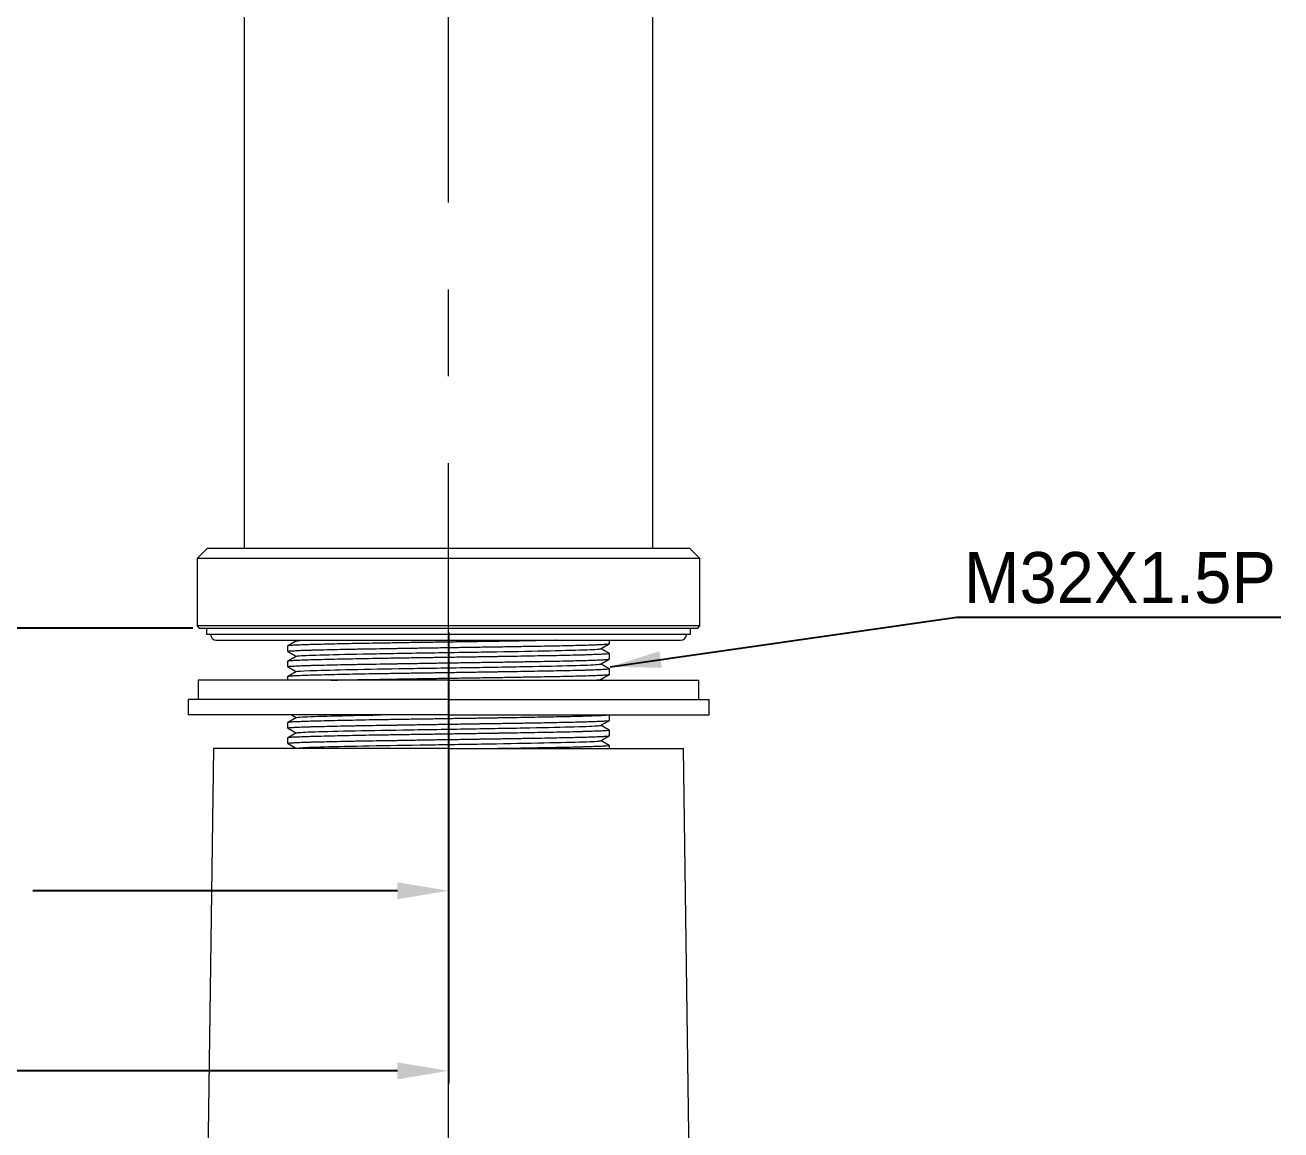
# Model space of a CAD drawing. Extents: x 14045 to 14886, y -16070 to -15475.
# Drawn here: x 14474.8 to 14597.7, y -15853.7 to -15745.6 of the extents above; entities that cross this region are included whole.
import ezdxf

# ---------------------------------------------------------------- set-up
doc = ezdxf.new("R2010")
doc.units = 0
doc.header["$MEASUREMENT"] = 0
doc.linetypes.add('CENTER', pattern=[47.5, 22, -8.5, 8.5, -8.5])
doc.linetypes.add('CENTER2', pattern=[28.575, 19.05, -3.175, 3.175, -3.175])
doc.layers.get('0').update_dxf_attribs({"color": 3, "linetype": 'CONTINUOUS'})
doc.layers.add('CENTER', color=1, linetype='CENTER2')
doc.layers.add('DIM_', color=6, linetype='CONTINUOUS', lineweight=9)
doc.styles.get("Standard").update_dxf_attribs({"font": ''})
doc.styles.get('Standard').set_extended_font_data('Gulim')
doc.dimstyles.new('사본 STANDARD', dxfattribs={"dimscale": 0, "dimtxt": 5, "dimasz": 5, "dimexe": 1.25, "dimexo": 0.625, "dimtad": 3, "dimtoh": 1, "dimdsep": 46, "dimtxsty": 'Standard', "dimcen": 2.5, "dimclrd": 3, "dimclre": 3, "dimclrt": 4, "dimadec": 0, "dimazin": 0, "dimtfac": 1, "dimtmove": 0, "dimatfit": 3, "dimfxl": 1, "dimtolj": 1, "dimtzin": 0, "dimarcsym": 0})
doc.dimstyles.new('사본(2) STANDARD', dxfattribs={"dimscale": 0, "dimtxt": 5, "dimasz": 5, "dimexe": 1.25, "dimexo": 0.625, "dimgap": 1.5, "dimtad": 3, "dimtih": 1, "dimtoh": 1, "dimdec": 1, "dimzin": 9, "dimdsep": 46, "dimtxsty": 'Standard', "dimcen": 2.5, "dimclrd": 3, "dimclre": 3, "dimclrt": 4, "dimadec": 0, "dimazin": 0, "dimtfac": 1, "dimtdec": 1, "dimtmove": 0, "dimatfit": 3, "dimfxl": 1.25, "dimtfill": 1, "dimtolj": 1, "dimtzin": 0, "dimarcsym": 0})

# ---------------------------------------------------------------- blocks, each defined once
blk = doc.blocks.new('*D17')
at = {"layer": 'DIM_', "color": 3, "lineweight": -2, "transparency": 16777216}
for p, q in [((14418.02, -15700.59), (14368.68, -15700.59)), ((14369.93, -15705.59), (14369.93, -15748.53)), ((14369.93, -15799.61), (14369.93, -15756.67)), ((14491.22, -15804.61), (14368.68, -15804.61))]:
    blk.add_line(p, q, dxfattribs=at)
at = {"layer": 'DIM_', "color": 3, "transparency": 16777216}
for points in [[(14369.1, -15705.59), (14370.77, -15705.59), (14369.93, -15700.59)], [(14369.1, -15799.61), (14370.77, -15799.61), (14369.93, -15804.61)]]:
    blk.add_solid(points, dxfattribs=at)
at = {"layer": 'DIM_', "color": 4, "transparency": 16777216, "insert": (14369.93, -15752.6), "char_height": 5, "attachment_point": 5, "bg_fill": 3, "box_fill_scale": 1.25, "bg_fill_color": 256, "bg_fill_true_color": 13158600, "bg_fill_transparency": 0}
blk.add_mtext('\\A1;104', dxfattribs=at)
blk = doc.blocks.new('*D18')
at = {"layer": 'DIM_', "color": 3, "lineweight": -2, "transparency": 16777216}
for p, q in [((14409.55, -15805.24), (14409.55, -15849.19)), ((14516.24, -15805.04), (14516.24, -15849.19)), ((14414.55, -15847.94), (14453.05, -15847.94)), ((14511.24, -15847.94), (14472.74, -15847.94))]:
    blk.add_line(p, q, dxfattribs=at)
at = {"layer": 'DIM_', "color": 3, "transparency": 16777216}
for points in [[(14414.55, -15847.11), (14414.55, -15848.77), (14409.55, -15847.94)], [(14511.24, -15847.11), (14511.24, -15848.77), (14516.24, -15847.94)]]:
    blk.add_solid(points, dxfattribs=at)
at = {"layer": 'DIM_', "color": 4, "transparency": 16777216, "insert": (14462.89, -15847.94), "char_height": 5, "attachment_point": 5, "bg_fill": 3, "box_fill_scale": 1.25, "bg_fill_color": 256, "bg_fill_true_color": 13158600, "bg_fill_transparency": 0}
blk.add_mtext('\\A1;106.7', dxfattribs=at)
blk = doc.blocks.new('*D19')
at = {"layer": 'DIM_', "color": 3, "lineweight": -2, "transparency": 16777216}
for p, q in [((14418.67, -15700.96), (14418.67, -15831.57)), ((14516.24, -15805.04), (14516.24, -15831.57)), ((14423.67, -15830.32), (14459.35, -15830.32)), ((14511.24, -15830.32), (14475.56, -15830.32))]:
    blk.add_line(p, q, dxfattribs=at)
at = {"layer": 'DIM_', "color": 3, "transparency": 16777216}
for points in [[(14423.67, -15829.49), (14423.67, -15831.15), (14418.67, -15830.32)], [(14511.24, -15829.49), (14511.24, -15831.15), (14516.24, -15830.32)]]:
    blk.add_solid(points, dxfattribs=at)
at = {"layer": 'DIM_', "color": 4, "transparency": 16777216, "insert": (14467.45, -15830.32), "char_height": 5, "attachment_point": 5, "bg_fill": 3, "box_fill_scale": 1.25, "bg_fill_color": 256, "bg_fill_true_color": 13158600, "bg_fill_transparency": 0}
blk.add_mtext('\\A1;97.6', dxfattribs=at)

msp = doc.modelspace()

# ---------------------------------------------------------------- linework, layer by layer
at = {"linetype": 'Continuous', "lineweight": 18, "extrusion": (0, 1, 0)}
for p, q in [((14496.24, -15724.81), (14496.24, -15796.81)), ((14536.24, -15796.81), (14536.24, -15724.81)), ((14492.64, -15796.81), (14491.64, -15797.81)), ((14492.64, -15796.81), (14539.84, -15796.81)), ((14540.84, -15797.81), (14539.84, -15796.81)), ((14540.84, -15797.81), (14491.64, -15797.81)), ((14491.64, -15797.81), (14491.64, -15804.41)), ((14540.84, -15804.41), (14540.84, -15797.81)), ((14491.64, -15804.41), (14491.84, -15804.61)), ((14516.24, -15804.41), (14491.64, -15804.41)), ((14540.84, -15804.41), (14516.24, -15804.41)), ((14540.64, -15804.61), (14540.84, -15804.41)), ((14491.84, -15804.61), (14516.24, -15804.61)), ((14492.56, -15804.61), (14492.55, -15805.21)), ((14492.55, -15805.21), (14516.24, -15805.21)), ((14516.24, -15804.61), (14540.64, -15804.61)), ((14516.24, -15805.21), (14539.93, -15805.21)), ((14539.93, -15805.21), (14539.93, -15804.61)), ((14493.54, -15805.81), (14538.94, -15805.81)), ((14500.49, -15806.36), (14500.49, -15806.89)), ((14531.99, -15806.14), (14531.99, -15805.81)), ((14500.49, -15807.86), (14500.49, -15808.39)), ((14531.99, -15807.64), (14531.99, -15807.11)), ((14500.49, -15809.36), (14500.49, -15809.71)), ((14531.99, -15809.14), (14531.99, -15808.61)), ((14491.74, -15809.71), (14491.74, -15811.61)), ((14516.24, -15809.71), (14491.74, -15809.71)), ((14516.24, -15809.71), (14540.74, -15809.71)), ((14540.74, -15811.61), (14540.74, -15809.71)), ((14490.74, -15811.61), (14490.74, -15813.11)), ((14516.24, -15811.61), (14490.74, -15811.61)), ((14516.24, -15811.61), (14541.74, -15811.61)), ((14541.74, -15813.11), (14541.74, -15811.61)), ((14516.24, -15813.11), (14490.74, -15813.11)), ((14500.49, -15813.86), (14500.49, -15814.39)), ((14516.24, -15813.11), (14541.74, -15813.11)), ((14531.99, -15813.64), (14531.99, -15813.11)), ((14500.49, -15815.36), (14500.49, -15815.89)), ((14531.99, -15815.14), (14531.99, -15814.61)), ((14493.24, -15816.41), (14492.63, -15860.41)), ((14516.24, -15816.41), (14493.24, -15816.41)), ((14516.24, -15816.41), (14539.24, -15816.41)), ((14531.99, -15816.41), (14531.99, -15816.11)), ((14539.85, -15860.41), (14539.24, -15816.41))]:
    msp.add_line(p, q, dxfattribs=at)
at = {"linetype": 'Continuous', "lineweight": 13, "extrusion": (0, 1, 0)}
for p, q in [((14516.24, -15806.52), (14516.24, -15805.99)), ((14516.24, -15808.02), (14516.24, -15807.49)), ((14516.24, -15809.52), (14516.24, -15808.99)), ((14516.24, -15811.61), (14516.24, -15809.71)), ((14516.24, -15813.11), (14516.24, -15811.61)), ((14516.24, -15814.02), (14516.24, -15813.49)), ((14516.24, -15815.52), (14516.24, -15814.99))]:
    msp.add_line(p, q, dxfattribs=at)
at = {"linetype": 'Continuous', "lineweight": 18}
for centre, start, end in [((14493.54, -15805.21), 180, 270), ((14538.94, -15805.21), 270, 0)]:
    msp.add_arc(centre, 0.6, start, end, dxfattribs=at)
for points in [[(14501.33, -15805.87), (14500.91, -15806.12), (14500.49, -15806.36)], [(14500.49, -15806.9), (14500.91, -15807.14), (14501.32, -15807.38)], [(14501.21, -15805.81), (14501.27, -15805.85), (14501.32, -15805.88)], [(14531.15, -15806.63), (14531.57, -15806.39), (14531.99, -15806.15)], [(14531.99, -15807.11), (14531.57, -15806.87), (14531.16, -15806.63)], [(14501.34, -15807.37), (14500.91, -15807.62), (14500.49, -15807.86)], [(14531.14, -15808.14), (14531.57, -15807.89), (14531.99, -15807.65)], [(14531.99, -15808.61), (14531.57, -15808.37), (14531.16, -15808.13)], [(14500.49, -15808.4), (14500.91, -15808.64), (14501.32, -15808.88)], [(14501.33, -15808.87), (14500.91, -15809.12), (14500.49, -15809.36)], [(14531.15, -15809.63), (14531.57, -15809.39), (14531.99, -15809.15)], [(14531.3, -15809.71), (14531.23, -15809.67), (14531.16, -15809.63)], [(14501.34, -15813.37), (14500.91, -15813.62), (14500.49, -15813.86)], [(14500.87, -15813.11), (14501.09, -15813.25), (14501.32, -15813.38)], [(14531.14, -15814.14), (14531.57, -15813.89), (14531.99, -15813.65)], [(14531.99, -15814.61), (14531.57, -15814.37), (14531.16, -15814.13)], [(14500.49, -15814.4), (14500.91, -15814.64), (14501.32, -15814.88)], [(14501.33, -15814.87), (14500.91, -15815.12), (14500.49, -15815.36)], [(14531.15, -15815.63), (14531.57, -15815.39), (14531.99, -15815.15)], [(14500.49, -15815.9), (14500.91, -15816.14), (14501.32, -15816.38)], [(14501.34, -15816.37), (14501.3, -15816.39), (14501.26, -15816.41)], [(14531.99, -15816.11), (14531.57, -15815.87), (14531.16, -15815.63)]]:
    msp.add_open_spline(points, degree=2, dxfattribs=at)
for points, knots in [([(14516.24, -15805.99), (14515.72, -15806), (14515.2, -15806), (14514.43, -15806.02), (14514.17, -15806.02), (14513.78, -15806.03), (14513.66, -15806.03), (14513.4, -15806.03), (14513.27, -15806.03), (14512.64, -15806.04), (14512.14, -15806.05), (14511.16, -15806.07), (14510.67, -15806.07), (14509.96, -15806.09), (14509.72, -15806.09), (14509.37, -15806.1), (14509.25, -15806.1), (14509.02, -15806.1), (14508.91, -15806.1), (14508.34, -15806.11), (14507.9, -15806.12), (14507.04, -15806.14), (14506.63, -15806.14), (14505.84, -15806.16), (14505.46, -15806.17), (14505.04, -15806.18), (14505, -15806.18), (14504.91, -15806.18), (14504.77, -15806.18), (14504.47, -15806.19), (14504.21, -15806.2), (14503.73, -15806.21), (14503.42, -15806.22), (14502.85, -15806.23), (14502.59, -15806.24), (14502.28, -15806.25), (14502.22, -15806.25), (14502.11, -15806.25), (14502.05, -15806.26), (14501.88, -15806.26), (14501.78, -15806.27), (14501.48, -15806.28), (14501.31, -15806.29), (14501.02, -15806.3), (14500.89, -15806.31), (14500.74, -15806.32), (14500.7, -15806.32), (14500.64, -15806.33), (14500.61, -15806.33), (14500.59, -15806.34), (14500.58, -15806.34), (14500.57, -15806.34), (14500.51, -15806.35), (14500.49, -15806.36), (14500.49, -15806.36)], [0, 0, 0, 0, 0.062535, 0.062535, 0.093803, 0.093803, 0.109436, 0.109436, 0.12507, 0.12507, 0.187605, 0.187605, 0.25014, 0.25014, 0.281408, 0.281408, 0.297042, 0.297042, 0.312676, 0.312676, 0.375211, 0.375211, 0.437746, 0.437746, 0.500281, 0.500281, 0.508098, 0.508098, 0.515915, 0.531548, 0.562816, 0.562816, 0.625351, 0.625351, 0.687886, 0.687886, 0.70352, 0.70352, 0.719154, 0.719154, 0.750421, 0.750421, 0.812956, 0.812956, 0.875491, 0.875491, 0.906759, 0.906759, 0.922393, 0.93021, 0.93021, 0.938027, 0.938027, 1, 1, 1, 1]), ([(14500.49, -15806.89), (14500.49, -15806.89), (14500.49, -15806.89), (14500.49, -15806.89), (14500.52, -15806.88), (14500.62, -15806.86), (14500.69, -15806.85), (14500.82, -15806.85), (14500.85, -15806.84), (14500.9, -15806.84), (14500.93, -15806.84), (14501.03, -15806.83), (14501.1, -15806.83), (14501.32, -15806.82), (14501.67, -15806.8), (14502.11, -15806.78), (14502.47, -15806.77), (14502.6, -15806.77), (14502.8, -15806.76), (14502.87, -15806.76), (14502.97, -15806.76), (14503.01, -15806.76), (14503.08, -15806.76), (14503.4, -15806.75), (14503.74, -15806.74), (14504.4, -15806.72), (14504.74, -15806.71), (14505.47, -15806.7), (14505.85, -15806.69), (14506.35, -15806.68), (14506.45, -15806.68), (14506.66, -15806.67), (14506.96, -15806.67), (14507.28, -15806.66), (14507.92, -15806.65), (14508.36, -15806.64), (14509.27, -15806.63), (14509.73, -15806.62), (14510.45, -15806.61), (14510.69, -15806.6), (14510.99, -15806.6), (14511.05, -15806.6), (14511.18, -15806.6), (14511.24, -15806.6), (14511.42, -15806.59), (14511.55, -15806.59), (14512.17, -15806.58), (14512.67, -15806.57), (14513.67, -15806.56), (14514.18, -15806.55), (14515.2, -15806.53), (14515.72, -15806.53), (14516.24, -15806.52)], [0, 0, 0, 0, 0.000563, 0.000563, 0.063028, 0.063028, 0.125493, 0.125493, 0.141109, 0.141109, 0.156725, 0.156725, 0.187957, 0.187957, 0.250422, 0.312887, 0.312887, 0.344119, 0.344119, 0.359736, 0.359736, 0.367544, 0.367544, 0.375352, 0.437817, 0.437817, 0.500281, 0.500281, 0.562746, 0.562746, 0.578362, 0.578362, 0.593979, 0.625211, 0.625211, 0.687676, 0.687676, 0.750141, 0.750141, 0.781373, 0.781373, 0.789181, 0.789181, 0.796989, 0.796989, 0.812606, 0.812606, 0.87507, 0.87507, 0.937535, 0.937535, 1, 1, 1, 1]), ([(14501.33, -15805.87), (14501.34, -15805.87), (14501.42, -15805.85), (14501.64, -15805.83), (14501.88, -15805.81)], [0, 0, 0, 0, 0.285748, 1, 1, 1, 1]), ([(14501.34, -15807.37), (14501.37, -15807.35), (14501.82, -15807.3), (14504.2, -15807.22), (14508.95, -15807.12), (14514.9, -15807.02), (14521.07, -15806.93), (14526.45, -15806.83), (14530.15, -15806.73), (14531.09, -15806.67), (14531.15, -15806.63), (14531.15, -15806.63)], [0, 0, 0, 0, 0.075537, 0.207567, 0.339597, 0.471627, 0.603657, 0.735687, 0.867718, 0.999748, 1, 1, 1, 1]), ([(14526.78, -15805.81), (14526.76, -15805.81), (14526.75, -15805.81), (14526.38, -15805.82), (14526.01, -15805.83), (14525.25, -15805.84), (14524.85, -15805.85), (14524.04, -15805.86), (14523.62, -15805.87), (14523.13, -15805.88), (14523.08, -15805.88), (14522.97, -15805.88), (14522.91, -15805.88), (14522.75, -15805.89), (14522.42, -15805.89), (14522.09, -15805.9), (14521.42, -15805.91), (14520.51, -15805.92), (14519.58, -15805.94), (14518.88, -15805.95), (14518.64, -15805.95), (14518.28, -15805.96), (14518.17, -15805.96), (14517.93, -15805.96), (14517.81, -15805.96), (14517.2, -15805.97), (14516.72, -15805.98), (14516.24, -15805.99)], [0, 0, 0, 0, 0.004666, 0.004666, 0.129082, 0.129082, 0.253499, 0.253499, 0.377916, 0.377916, 0.393468, 0.393468, 0.40902, 0.40902, 0.440124, 0.502333, 0.502333, 0.62675, 0.751166, 0.751166, 0.813375, 0.813375, 0.844479, 0.844479, 0.875583, 0.875583, 1, 1, 1, 1]), ([(14516.24, -15806.52), (14516.76, -15806.51), (14517.28, -15806.5), (14518.05, -15806.49), (14518.31, -15806.49), (14518.7, -15806.48), (14518.82, -15806.48), (14519.08, -15806.48), (14519.21, -15806.47), (14519.84, -15806.46), (14520.34, -15806.46), (14521.32, -15806.44), (14521.81, -15806.43), (14522.52, -15806.42), (14522.76, -15806.42), (14523.11, -15806.41), (14523.23, -15806.41), (14523.46, -15806.4), (14523.57, -15806.4), (14524.14, -15806.39), (14524.58, -15806.39), (14525.44, -15806.37), (14525.85, -15806.36), (14526.64, -15806.35), (14527.02, -15806.34), (14527.44, -15806.33), (14527.48, -15806.33), (14527.57, -15806.33), (14527.71, -15806.32), (14528.01, -15806.32), (14528.27, -15806.31), (14528.76, -15806.3), (14529.06, -15806.29), (14529.63, -15806.28), (14529.89, -15806.27), (14530.2, -15806.26), (14530.26, -15806.26), (14530.37, -15806.25), (14530.43, -15806.25), (14530.6, -15806.25), (14530.7, -15806.24), (14531, -15806.23), (14531.17, -15806.22), (14531.46, -15806.21), (14531.59, -15806.2), (14531.74, -15806.19), (14531.78, -15806.18), (14531.84, -15806.18), (14531.87, -15806.17), (14531.89, -15806.17), (14531.9, -15806.17), (14531.91, -15806.17), (14531.97, -15806.16), (14531.99, -15806.15), (14531.99, -15806.14)], [0, 0, 0, 0, 0.062535, 0.062535, 0.093803, 0.093803, 0.109437, 0.109437, 0.12507, 0.12507, 0.187606, 0.187606, 0.250141, 0.250141, 0.281409, 0.281409, 0.297042, 0.297042, 0.312676, 0.312676, 0.375211, 0.375211, 0.437747, 0.437747, 0.500282, 0.500282, 0.508099, 0.508099, 0.515916, 0.531549, 0.562817, 0.562817, 0.625352, 0.625352, 0.687888, 0.687888, 0.703521, 0.703521, 0.719155, 0.719155, 0.750423, 0.750423, 0.812958, 0.812958, 0.875493, 0.875493, 0.906761, 0.906761, 0.922395, 0.930212, 0.930212, 0.938028, 0.938028, 1, 1, 1, 1]), ([(14516.24, -15807.49), (14515.72, -15807.5), (14515.2, -15807.5), (14514.43, -15807.52), (14514.17, -15807.52), (14513.78, -15807.53), (14513.66, -15807.53), (14513.4, -15807.53), (14513.27, -15807.53), (14512.64, -15807.54), (14511.64, -15807.56), (14510.67, -15807.57), (14509.96, -15807.59), (14509.72, -15807.59), (14509.37, -15807.6), (14509.25, -15807.6), (14509.02, -15807.6), (14508.91, -15807.6), (14508.34, -15807.61), (14507.9, -15807.62), (14507.04, -15807.64), (14506.63, -15807.65), (14505.84, -15807.66), (14505.46, -15807.67), (14505.04, -15807.68), (14505, -15807.68), (14504.91, -15807.68), (14504.77, -15807.68), (14504.47, -15807.69), (14504.21, -15807.7), (14503.73, -15807.71), (14503.42, -15807.72), (14502.85, -15807.73), (14502.59, -15807.74), (14502.28, -15807.75), (14502.22, -15807.75), (14502.11, -15807.75), (14502.05, -15807.76), (14501.88, -15807.76), (14501.78, -15807.77), (14501.48, -15807.78), (14501.31, -15807.79), (14501.02, -15807.8), (14500.89, -15807.81), (14500.74, -15807.82), (14500.7, -15807.82), (14500.64, -15807.83), (14500.61, -15807.83), (14500.59, -15807.84), (14500.58, -15807.84), (14500.57, -15807.84), (14500.51, -15807.85), (14500.49, -15807.86), (14500.49, -15807.86)], [0, 0, 0, 0, 0.062535, 0.062535, 0.093803, 0.093803, 0.109437, 0.109437, 0.12507, 0.12507, 0.187606, 0.250141, 0.250141, 0.281409, 0.281409, 0.297042, 0.297042, 0.312676, 0.312676, 0.375211, 0.375211, 0.437747, 0.437747, 0.500282, 0.500282, 0.508099, 0.508099, 0.515916, 0.531549, 0.562817, 0.562817, 0.625352, 0.625352, 0.687888, 0.687888, 0.703521, 0.703521, 0.719155, 0.719155, 0.750423, 0.750423, 0.812958, 0.812958, 0.875493, 0.875493, 0.906761, 0.906761, 0.922395, 0.930212, 0.930212, 0.938028, 0.938028, 1, 1, 1, 1]), ([(14500.49, -15808.39), (14500.49, -15808.39), (14500.49, -15808.39), (14500.49, -15808.39), (14500.52, -15808.38), (14500.62, -15808.36), (14500.69, -15808.35), (14500.82, -15808.34), (14500.85, -15808.34), (14500.9, -15808.34), (14500.93, -15808.34), (14501.03, -15808.33), (14501.1, -15808.33), (14501.32, -15808.32), (14501.5, -15808.31), (14501.89, -15808.29), (14502.11, -15808.28), (14502.47, -15808.27), (14502.6, -15808.27), (14502.8, -15808.26), (14502.87, -15808.26), (14502.97, -15808.26), (14503.01, -15808.26), (14503.08, -15808.25), (14503.4, -15808.25), (14503.74, -15808.24), (14504.4, -15808.22), (14504.74, -15808.21), (14505.47, -15808.2), (14505.85, -15808.19), (14506.35, -15808.18), (14506.45, -15808.18), (14506.66, -15808.18), (14506.96, -15808.17), (14507.28, -15808.16), (14507.92, -15808.15), (14508.8, -15808.14), (14509.73, -15808.12), (14510.45, -15808.11), (14510.69, -15808.11), (14510.99, -15808.1), (14511.05, -15808.1), (14511.18, -15808.1), (14511.24, -15808.1), (14511.42, -15808.09), (14511.55, -15808.09), (14512.17, -15808.08), (14512.67, -15808.07), (14513.67, -15808.06), (14514.18, -15808.05), (14515.2, -15808.03), (14515.72, -15808.03), (14516.24, -15808.02)], [0, 0, 0, 0, 0.000562, 0.000562, 0.063027, 0.063027, 0.125492, 0.125492, 0.141108, 0.141108, 0.156725, 0.156725, 0.187957, 0.187957, 0.250422, 0.250422, 0.312887, 0.312887, 0.344119, 0.344119, 0.359735, 0.359735, 0.367543, 0.367543, 0.375352, 0.437816, 0.437816, 0.500281, 0.500281, 0.562746, 0.562746, 0.578362, 0.578362, 0.593979, 0.625211, 0.625211, 0.687676, 0.750141, 0.750141, 0.781373, 0.781373, 0.789181, 0.789181, 0.796989, 0.796989, 0.812605, 0.812605, 0.87507, 0.87507, 0.937535, 0.937535, 1, 1, 1, 1]), ([(14501.33, -15808.87), (14501.39, -15808.84), (14502.3, -15808.78), (14505.91, -15808.68), (14511.25, -15808.58), (14517.41, -15808.49), (14523.38, -15808.39), (14528.18, -15808.29), (14530.63, -15808.21), (14531.11, -15808.15), (14531.15, -15808.13)], [0, 0, 0, 0, 0.128617, 0.260664, 0.392711, 0.524758, 0.656805, 0.788851, 0.920898, 1, 1, 1, 1]), ([(14531.99, -15807.11), (14531.99, -15807.11), (14531.99, -15807.11), (14531.99, -15807.12), (14531.96, -15807.13), (14531.86, -15807.14), (14531.79, -15807.15), (14531.66, -15807.16), (14531.63, -15807.16), (14531.58, -15807.17), (14531.55, -15807.17), (14531.45, -15807.18), (14531.38, -15807.18), (14531.16, -15807.19), (14530.98, -15807.2), (14530.59, -15807.21), (14530.37, -15807.22), (14530.01, -15807.23), (14529.88, -15807.24), (14529.68, -15807.24), (14529.61, -15807.25), (14529.51, -15807.25), (14529.47, -15807.25), (14529.4, -15807.25), (14529.08, -15807.26), (14528.74, -15807.27), (14528.08, -15807.29), (14527.74, -15807.29), (14527.01, -15807.31), (14526.63, -15807.32), (14526.13, -15807.33), (14526.03, -15807.33), (14525.83, -15807.33), (14525.52, -15807.34), (14525.2, -15807.34), (14524.56, -15807.36), (14523.68, -15807.37), (14522.75, -15807.39), (14522.03, -15807.4), (14521.79, -15807.4), (14521.49, -15807.41), (14521.43, -15807.41), (14521.3, -15807.41), (14521.24, -15807.41), (14521.06, -15807.41), (14520.93, -15807.42), (14520.31, -15807.43), (14519.81, -15807.43), (14518.81, -15807.45), (14518.3, -15807.46), (14517.28, -15807.47), (14516.76, -15807.48), (14516.24, -15807.49)], [0, 0, 0, 0, 0.000593, 0.000593, 0.063056, 0.063056, 0.125519, 0.125519, 0.141135, 0.141135, 0.15675, 0.15675, 0.187982, 0.187982, 0.250445, 0.250445, 0.312908, 0.312908, 0.344139, 0.344139, 0.359755, 0.359755, 0.367563, 0.367563, 0.375371, 0.437834, 0.437834, 0.500297, 0.500297, 0.562759, 0.562759, 0.578375, 0.578375, 0.593991, 0.625222, 0.625222, 0.687685, 0.750148, 0.750148, 0.78138, 0.78138, 0.789188, 0.789188, 0.796995, 0.796995, 0.812611, 0.812611, 0.875074, 0.875074, 0.937537, 0.937537, 1, 1, 1, 1]), ([(14516.24, -15808.02), (14516.76, -15808.01), (14517.28, -15808), (14518.05, -15807.99), (14518.31, -15807.99), (14518.7, -15807.98), (14518.82, -15807.98), (14519.08, -15807.98), (14519.21, -15807.97), (14519.84, -15807.96), (14520.84, -15807.95), (14521.81, -15807.93), (14522.52, -15807.92), (14522.76, -15807.92), (14523.11, -15807.91), (14523.23, -15807.91), (14523.46, -15807.91), (14523.57, -15807.9), (14524.14, -15807.89), (14524.58, -15807.89), (14525.44, -15807.87), (14525.85, -15807.86), (14526.64, -15807.85), (14527.02, -15807.84), (14527.44, -15807.83), (14527.48, -15807.83), (14527.57, -15807.83), (14527.71, -15807.82), (14528.01, -15807.82), (14528.27, -15807.81), (14528.76, -15807.8), (14529.06, -15807.79), (14529.63, -15807.78), (14529.89, -15807.77), (14530.2, -15807.76), (14530.26, -15807.76), (14530.37, -15807.75), (14530.43, -15807.75), (14530.6, -15807.74), (14530.7, -15807.74), (14531, -15807.73), (14531.17, -15807.72), (14531.46, -15807.71), (14531.59, -15807.7), (14531.74, -15807.69), (14531.78, -15807.68), (14531.84, -15807.68), (14531.87, -15807.67), (14531.89, -15807.67), (14531.9, -15807.67), (14531.91, -15807.67), (14531.97, -15807.66), (14531.99, -15807.65), (14531.99, -15807.64)], [0, 0, 0, 0, 0.062535, 0.062535, 0.093803, 0.093803, 0.109437, 0.109437, 0.12507, 0.12507, 0.187605, 0.250141, 0.250141, 0.281408, 0.281408, 0.297042, 0.297042, 0.312676, 0.312676, 0.375211, 0.375211, 0.437746, 0.437746, 0.500281, 0.500281, 0.508098, 0.508098, 0.515915, 0.531549, 0.562816, 0.562816, 0.625352, 0.625352, 0.687887, 0.687887, 0.703521, 0.703521, 0.719154, 0.719154, 0.750422, 0.750422, 0.812957, 0.812957, 0.875492, 0.875492, 0.90676, 0.90676, 0.922394, 0.930211, 0.930211, 0.938027, 0.938027, 1, 1, 1, 1]), ([(14516.24, -15808.99), (14515.72, -15809), (14515.2, -15809), (14514.43, -15809.02), (14514.17, -15809.02), (14513.78, -15809.03), (14513.66, -15809.03), (14513.4, -15809.03), (14513.27, -15809.03), (14512.64, -15809.04), (14512.14, -15809.05), (14511.16, -15809.07), (14510.67, -15809.07), (14509.96, -15809.09), (14509.72, -15809.09), (14509.37, -15809.1), (14509.25, -15809.1), (14509.02, -15809.1), (14508.91, -15809.1), (14508.34, -15809.11), (14507.9, -15809.12), (14507.04, -15809.14), (14506.63, -15809.14), (14505.84, -15809.16), (14505.46, -15809.17), (14505.04, -15809.18), (14505, -15809.18), (14504.91, -15809.18), (14504.77, -15809.18), (14504.47, -15809.19), (14504.21, -15809.2), (14503.73, -15809.21), (14503.42, -15809.22), (14502.85, -15809.23), (14502.59, -15809.24), (14502.28, -15809.25), (14502.22, -15809.25), (14502.11, -15809.25), (14502.05, -15809.26), (14501.88, -15809.26), (14501.78, -15809.27), (14501.48, -15809.28), (14501.31, -15809.29), (14501.02, -15809.3), (14500.89, -15809.31), (14500.74, -15809.32), (14500.7, -15809.32), (14500.64, -15809.33), (14500.61, -15809.33), (14500.59, -15809.34), (14500.58, -15809.34), (14500.57, -15809.34), (14500.51, -15809.35), (14500.49, -15809.36), (14500.49, -15809.36)], [0, 0, 0, 0, 0.062535, 0.062535, 0.093803, 0.093803, 0.109437, 0.109437, 0.12507, 0.12507, 0.187606, 0.187606, 0.250141, 0.250141, 0.281408, 0.281408, 0.297042, 0.297042, 0.312676, 0.312676, 0.375211, 0.375211, 0.437746, 0.437746, 0.500281, 0.500281, 0.508098, 0.508098, 0.515915, 0.531549, 0.562817, 0.562817, 0.625352, 0.625352, 0.687887, 0.687887, 0.703521, 0.703521, 0.719155, 0.719155, 0.750422, 0.750422, 0.812957, 0.812957, 0.875493, 0.875493, 0.90676, 0.90676, 0.922394, 0.930211, 0.930211, 0.938028, 0.938028, 1, 1, 1, 1]), ([(14531.99, -15808.61), (14531.99, -15808.61), (14531.99, -15808.61), (14531.99, -15808.62), (14531.96, -15808.63), (14531.86, -15808.64), (14531.79, -15808.65), (14531.66, -15808.66), (14531.63, -15808.66), (14531.58, -15808.67), (14531.55, -15808.67), (14531.45, -15808.68), (14531.38, -15808.68), (14531.16, -15808.69), (14530.81, -15808.71), (14530.37, -15808.72), (14530.01, -15808.73), (14529.88, -15808.74), (14529.68, -15808.74), (14529.61, -15808.75), (14529.51, -15808.75), (14529.47, -15808.75), (14529.4, -15808.75), (14529.08, -15808.76), (14528.74, -15808.77), (14528.08, -15808.79), (14527.74, -15808.79), (14527.01, -15808.81), (14526.63, -15808.82), (14526.13, -15808.83), (14526.03, -15808.83), (14525.83, -15808.83), (14525.52, -15808.84), (14525.2, -15808.84), (14524.56, -15808.86), (14524.12, -15808.86), (14523.21, -15808.88), (14522.75, -15808.89), (14522.03, -15808.9), (14521.79, -15808.9), (14521.49, -15808.91), (14521.43, -15808.91), (14521.3, -15808.91), (14521.24, -15808.91), (14521.06, -15808.91), (14520.93, -15808.92), (14520.31, -15808.93), (14519.81, -15808.93), (14518.81, -15808.95), (14518.3, -15808.96), (14517.28, -15808.97), (14516.76, -15808.98), (14516.24, -15808.99)], [0, 0, 0, 0, 0.000562, 0.000562, 0.063027, 0.063027, 0.125492, 0.125492, 0.141108, 0.141108, 0.156724, 0.156724, 0.187957, 0.187957, 0.250422, 0.312886, 0.312886, 0.344119, 0.344119, 0.359735, 0.359735, 0.367543, 0.367543, 0.375351, 0.437816, 0.437816, 0.500281, 0.500281, 0.562746, 0.562746, 0.578362, 0.578362, 0.593978, 0.625211, 0.625211, 0.687676, 0.687676, 0.750141, 0.750141, 0.781373, 0.781373, 0.789181, 0.789181, 0.796989, 0.796989, 0.812605, 0.812605, 0.87507, 0.87507, 0.937535, 0.937535, 1, 1, 1, 1]), ([(14516.24, -15809.52), (14516.76, -15809.51), (14517.28, -15809.5), (14518.05, -15809.49), (14518.31, -15809.49), (14518.7, -15809.48), (14518.82, -15809.48), (14519.08, -15809.48), (14519.21, -15809.47), (14519.84, -15809.46), (14520.34, -15809.46), (14521.32, -15809.44), (14521.81, -15809.43), (14522.52, -15809.42), (14522.76, -15809.42), (14523.11, -15809.41), (14523.23, -15809.41), (14523.46, -15809.4), (14523.57, -15809.4), (14524.14, -15809.39), (14524.58, -15809.39), (14525.44, -15809.37), (14525.85, -15809.36), (14526.64, -15809.35), (14527.02, -15809.34), (14527.44, -15809.33), (14527.48, -15809.33), (14527.57, -15809.33), (14527.71, -15809.32), (14528.01, -15809.32), (14528.27, -15809.31), (14528.76, -15809.3), (14529.06, -15809.29), (14529.63, -15809.28), (14529.89, -15809.27), (14530.2, -15809.26), (14530.26, -15809.26), (14530.37, -15809.25), (14530.43, -15809.25), (14530.6, -15809.25), (14530.7, -15809.24), (14531, -15809.23), (14531.17, -15809.22), (14531.46, -15809.21), (14531.59, -15809.2), (14531.74, -15809.19), (14531.78, -15809.18), (14531.84, -15809.18), (14531.87, -15809.17), (14531.89, -15809.17), (14531.9, -15809.17), (14531.91, -15809.17), (14531.97, -15809.16), (14531.99, -15809.15), (14531.99, -15809.14)], [0, 0, 0, 0, 0.062535, 0.062535, 0.093803, 0.093803, 0.109436, 0.109436, 0.12507, 0.12507, 0.187605, 0.187605, 0.250141, 0.250141, 0.281408, 0.281408, 0.297042, 0.297042, 0.312676, 0.312676, 0.375211, 0.375211, 0.437746, 0.437746, 0.500281, 0.500281, 0.508098, 0.508098, 0.515915, 0.531549, 0.562816, 0.562816, 0.625351, 0.625351, 0.687886, 0.687886, 0.70352, 0.70352, 0.719154, 0.719154, 0.750422, 0.750422, 0.812957, 0.812957, 0.875492, 0.875492, 0.906759, 0.906759, 0.922393, 0.93021, 0.93021, 0.938027, 0.938027, 1, 1, 1, 1]), ([(14504.76, -15809.71), (14504.87, -15809.71), (14504.99, -15809.71), (14505.47, -15809.7), (14505.85, -15809.69), (14506.35, -15809.68), (14506.45, -15809.68), (14506.66, -15809.68), (14506.96, -15809.67), (14507.28, -15809.66), (14507.92, -15809.65), (14508.36, -15809.64), (14509.27, -15809.63), (14509.73, -15809.62), (14510.45, -15809.61), (14510.69, -15809.6), (14510.99, -15809.6), (14511.05, -15809.6), (14511.18, -15809.6), (14511.24, -15809.6), (14511.42, -15809.59), (14511.55, -15809.59), (14512.17, -15809.58), (14512.67, -15809.57), (14513.67, -15809.56), (14514.18, -15809.55), (14515.2, -15809.53), (14515.72, -15809.53), (14516.24, -15809.52)], [0, 0, 0, 0, 0.038693, 0.038693, 0.158856, 0.158856, 0.188897, 0.188897, 0.218938, 0.279019, 0.279019, 0.399183, 0.399183, 0.519346, 0.519346, 0.579428, 0.579428, 0.594448, 0.594448, 0.609469, 0.609469, 0.63951, 0.63951, 0.759673, 0.759673, 0.879837, 0.879837, 1, 1, 1, 1]), ([(14530.22, -15809.71), (14530.65, -15809.69), (14531.03, -15809.67), (14531.14, -15809.64), (14531.15, -15809.63)], [0, 0, 0, 0, 0.754425, 1, 1, 1, 1]), ([(14516.24, -15813.49), (14515.72, -15813.5), (14515.2, -15813.5), (14514.43, -15813.52), (14514.17, -15813.52), (14513.78, -15813.53), (14513.66, -15813.53), (14513.4, -15813.53), (14513.27, -15813.53), (14512.64, -15813.54), (14511.64, -15813.56), (14510.67, -15813.57), (14509.96, -15813.59), (14509.72, -15813.59), (14509.37, -15813.6), (14509.25, -15813.6), (14509.02, -15813.6), (14508.91, -15813.6), (14508.34, -15813.61), (14507.9, -15813.62), (14507.04, -15813.64), (14506.63, -15813.65), (14505.84, -15813.66), (14505.46, -15813.67), (14505.04, -15813.68), (14505, -15813.68), (14504.91, -15813.68), (14504.77, -15813.68), (14504.47, -15813.69), (14504.21, -15813.7), (14503.73, -15813.71), (14503.42, -15813.72), (14502.85, -15813.73), (14502.59, -15813.74), (14502.28, -15813.75), (14502.22, -15813.75), (14502.11, -15813.75), (14502.05, -15813.76), (14501.88, -15813.76), (14501.78, -15813.77), (14501.48, -15813.78), (14501.31, -15813.79), (14501.02, -15813.8), (14500.89, -15813.81), (14500.74, -15813.82), (14500.7, -15813.82), (14500.64, -15813.83), (14500.61, -15813.83), (14500.59, -15813.84), (14500.58, -15813.84), (14500.57, -15813.84), (14500.51, -15813.85), (14500.49, -15813.86), (14500.49, -15813.86)], [0, 0, 0, 0, 0.062535, 0.062535, 0.093803, 0.093803, 0.109436, 0.109436, 0.12507, 0.12507, 0.187605, 0.25014, 0.25014, 0.281408, 0.281408, 0.297042, 0.297042, 0.312676, 0.312676, 0.375211, 0.375211, 0.437746, 0.437746, 0.500281, 0.500281, 0.508098, 0.508098, 0.515915, 0.531548, 0.562816, 0.562816, 0.625351, 0.625351, 0.687886, 0.687886, 0.70352, 0.70352, 0.719154, 0.719154, 0.750421, 0.750421, 0.812956, 0.812956, 0.875491, 0.875491, 0.906759, 0.906759, 0.922393, 0.93021, 0.93021, 0.938027, 0.938027, 1, 1, 1, 1]), ([(14500.49, -15814.39), (14500.49, -15814.39), (14500.49, -15814.39), (14500.49, -15814.39), (14500.52, -15814.38), (14500.62, -15814.36), (14500.69, -15814.35), (14500.82, -15814.34), (14500.85, -15814.34), (14500.9, -15814.34), (14500.93, -15814.34), (14501.03, -15814.33), (14501.1, -15814.33), (14501.32, -15814.32), (14501.5, -15814.31), (14501.89, -15814.29), (14502.11, -15814.28), (14502.47, -15814.27), (14502.6, -15814.27), (14502.8, -15814.26), (14502.87, -15814.26), (14502.97, -15814.26), (14503.01, -15814.26), (14503.08, -15814.25), (14503.4, -15814.25), (14503.74, -15814.24), (14504.4, -15814.22), (14504.74, -15814.21), (14505.47, -15814.2), (14505.85, -15814.19), (14506.35, -15814.18), (14506.45, -15814.18), (14506.66, -15814.18), (14506.96, -15814.17), (14507.28, -15814.16), (14507.92, -15814.15), (14508.8, -15814.14), (14509.73, -15814.12), (14510.45, -15814.11), (14510.69, -15814.11), (14510.99, -15814.1), (14511.05, -15814.1), (14511.18, -15814.1), (14511.24, -15814.1), (14511.42, -15814.09), (14511.55, -15814.09), (14512.17, -15814.08), (14512.67, -15814.07), (14513.67, -15814.06), (14514.18, -15814.05), (14515.2, -15814.03), (14515.72, -15814.03), (14516.24, -15814.02)], [0, 0, 0, 0, 0.000593, 0.000593, 0.063056, 0.063056, 0.125519, 0.125519, 0.141134, 0.141134, 0.15675, 0.15675, 0.187982, 0.187982, 0.250445, 0.250445, 0.312908, 0.312908, 0.344139, 0.344139, 0.359755, 0.359755, 0.367563, 0.367563, 0.37537, 0.437833, 0.437833, 0.500296, 0.500296, 0.562759, 0.562759, 0.578375, 0.578375, 0.593991, 0.625222, 0.625222, 0.687685, 0.750148, 0.750148, 0.78138, 0.78138, 0.789188, 0.789188, 0.796995, 0.796995, 0.812611, 0.812611, 0.875074, 0.875074, 0.937537, 0.937537, 1, 1, 1, 1]), ([(14501.33, -15814.87), (14501.34, -15814.87), (14501.41, -15814.84), (14502.45, -15814.77), (14506.23, -15814.67), (14511.66, -15814.58), (14517.84, -15814.48), (14523.76, -15814.38), (14528.44, -15814.28), (14530.7, -15814.2), (14531.12, -15814.15), (14531.14, -15814.14)], [0, 0, 0, 0, 0.005712, 0.137759, 0.269806, 0.401853, 0.533899, 0.665946, 0.797993, 0.93004, 1, 1, 1, 1]), ([(14501.34, -15813.37), (14501.37, -15813.35), (14501.89, -15813.3), (14504.47, -15813.21), (14507.74, -15813.15), (14509.58, -15813.11), (14509.61, -15813.11)], [0, 0, 0, 0, 0.241045, 0.617447, 0.99385, 1, 1, 1, 1]), ([(14531.99, -15813.11), (14531.99, -15813.11), (14531.99, -15813.11), (14531.99, -15813.12), (14531.96, -15813.13), (14531.86, -15813.14), (14531.79, -15813.15), (14531.66, -15813.16), (14531.63, -15813.16), (14531.58, -15813.17), (14531.55, -15813.17), (14531.45, -15813.18), (14531.38, -15813.18), (14531.16, -15813.19), (14530.98, -15813.2), (14530.59, -15813.21), (14530.37, -15813.22), (14530.01, -15813.23), (14529.88, -15813.24), (14529.68, -15813.24), (14529.61, -15813.25), (14529.51, -15813.25), (14529.47, -15813.25), (14529.4, -15813.25), (14529.08, -15813.26), (14528.74, -15813.27), (14528.08, -15813.29), (14527.74, -15813.29), (14527.01, -15813.31), (14526.63, -15813.32), (14526.13, -15813.33), (14526.03, -15813.33), (14525.83, -15813.33), (14525.52, -15813.34), (14525.2, -15813.34), (14524.56, -15813.36), (14523.68, -15813.37), (14522.75, -15813.39), (14522.03, -15813.4), (14521.79, -15813.4), (14521.49, -15813.41), (14521.43, -15813.41), (14521.3, -15813.41), (14521.24, -15813.41), (14521.06, -15813.41), (14520.93, -15813.42), (14520.31, -15813.43), (14519.81, -15813.43), (14518.81, -15813.45), (14518.3, -15813.46), (14517.28, -15813.47), (14516.76, -15813.48), (14516.24, -15813.49)], [0, 0, 0, 0, 0.000563, 0.000563, 0.063028, 0.063028, 0.125493, 0.125493, 0.141109, 0.141109, 0.156725, 0.156725, 0.187957, 0.187957, 0.250422, 0.250422, 0.312887, 0.312887, 0.344119, 0.344119, 0.359736, 0.359736, 0.367544, 0.367544, 0.375352, 0.437817, 0.437817, 0.500281, 0.500281, 0.562746, 0.562746, 0.578362, 0.578362, 0.593979, 0.625211, 0.625211, 0.687676, 0.750141, 0.750141, 0.781373, 0.781373, 0.789181, 0.789181, 0.796989, 0.796989, 0.812606, 0.812606, 0.87507, 0.87507, 0.937535, 0.937535, 1, 1, 1, 1]), ([(14516.24, -15814.02), (14516.76, -15814.01), (14517.28, -15814), (14518.05, -15813.99), (14518.31, -15813.99), (14518.7, -15813.98), (14518.82, -15813.98), (14519.08, -15813.98), (14519.21, -15813.97), (14519.84, -15813.96), (14520.84, -15813.95), (14521.81, -15813.93), (14522.52, -15813.92), (14522.76, -15813.92), (14523.11, -15813.91), (14523.23, -15813.91), (14523.46, -15813.91), (14523.57, -15813.9), (14524.14, -15813.89), (14524.58, -15813.89), (14525.44, -15813.87), (14525.85, -15813.86), (14526.64, -15813.85), (14527.02, -15813.84), (14527.44, -15813.83), (14527.48, -15813.83), (14527.57, -15813.83), (14527.71, -15813.82), (14528.01, -15813.82), (14528.27, -15813.81), (14528.76, -15813.8), (14529.06, -15813.79), (14529.63, -15813.78), (14529.89, -15813.77), (14530.2, -15813.76), (14530.26, -15813.76), (14530.37, -15813.75), (14530.43, -15813.75), (14530.6, -15813.74), (14530.7, -15813.74), (14531, -15813.73), (14531.17, -15813.72), (14531.46, -15813.71), (14531.59, -15813.7), (14531.74, -15813.69), (14531.78, -15813.68), (14531.84, -15813.68), (14531.87, -15813.67), (14531.89, -15813.67), (14531.9, -15813.67), (14531.91, -15813.67), (14531.97, -15813.66), (14531.99, -15813.65), (14531.99, -15813.64)], [0, 0, 0, 0, 0.062535, 0.062535, 0.093803, 0.093803, 0.109436, 0.109436, 0.12507, 0.12507, 0.187605, 0.250141, 0.250141, 0.281408, 0.281408, 0.297042, 0.297042, 0.312676, 0.312676, 0.375211, 0.375211, 0.437746, 0.437746, 0.500281, 0.500281, 0.508098, 0.508098, 0.515915, 0.531549, 0.562816, 0.562816, 0.625351, 0.625351, 0.687887, 0.687887, 0.70352, 0.70352, 0.719154, 0.719154, 0.750422, 0.750422, 0.812957, 0.812957, 0.875492, 0.875492, 0.90676, 0.90676, 0.922393, 0.93021, 0.93021, 0.938027, 0.938027, 1, 1, 1, 1]), ([(14516.24, -15814.99), (14515.72, -15815), (14515.2, -15815), (14514.43, -15815.02), (14514.17, -15815.02), (14513.78, -15815.03), (14513.66, -15815.03), (14513.4, -15815.03), (14513.27, -15815.03), (14512.64, -15815.04), (14512.14, -15815.05), (14511.16, -15815.07), (14510.67, -15815.07), (14509.96, -15815.09), (14509.72, -15815.09), (14509.37, -15815.1), (14509.25, -15815.1), (14509.02, -15815.1), (14508.91, -15815.1), (14508.34, -15815.11), (14507.9, -15815.12), (14507.04, -15815.14), (14506.63, -15815.14), (14505.84, -15815.16), (14505.46, -15815.17), (14505.04, -15815.18), (14505, -15815.18), (14504.91, -15815.18), (14504.77, -15815.18), (14504.47, -15815.19), (14504.21, -15815.2), (14503.73, -15815.21), (14503.42, -15815.22), (14502.85, -15815.23), (14502.59, -15815.24), (14502.28, -15815.25), (14502.22, -15815.25), (14502.11, -15815.25), (14502.05, -15815.26), (14501.88, -15815.26), (14501.78, -15815.27), (14501.48, -15815.28), (14501.31, -15815.29), (14501.02, -15815.3), (14500.89, -15815.31), (14500.74, -15815.32), (14500.7, -15815.32), (14500.64, -15815.33), (14500.61, -15815.33), (14500.59, -15815.34), (14500.58, -15815.34), (14500.57, -15815.34), (14500.51, -15815.35), (14500.49, -15815.36), (14500.49, -15815.36)], [0, 0, 0, 0, 0.062535, 0.062535, 0.093803, 0.093803, 0.109437, 0.109437, 0.12507, 0.12507, 0.187606, 0.187606, 0.250141, 0.250141, 0.281408, 0.281408, 0.297042, 0.297042, 0.312676, 0.312676, 0.375211, 0.375211, 0.437746, 0.437746, 0.500281, 0.500281, 0.508098, 0.508098, 0.515915, 0.531549, 0.562817, 0.562817, 0.625352, 0.625352, 0.687887, 0.687887, 0.703521, 0.703521, 0.719155, 0.719155, 0.750422, 0.750422, 0.812957, 0.812957, 0.875493, 0.875493, 0.90676, 0.90676, 0.922394, 0.930211, 0.930211, 0.938028, 0.938028, 1, 1, 1, 1]), ([(14531.99, -15814.61), (14531.99, -15814.61), (14531.99, -15814.61), (14531.99, -15814.62), (14531.96, -15814.63), (14531.86, -15814.64), (14531.79, -15814.65), (14531.66, -15814.66), (14531.63, -15814.66), (14531.58, -15814.67), (14531.55, -15814.67), (14531.45, -15814.68), (14531.38, -15814.68), (14531.16, -15814.69), (14530.81, -15814.71), (14530.37, -15814.72), (14530.01, -15814.73), (14529.88, -15814.74), (14529.68, -15814.74), (14529.61, -15814.75), (14529.51, -15814.75), (14529.47, -15814.75), (14529.4, -15814.75), (14529.08, -15814.76), (14528.74, -15814.77), (14528.08, -15814.79), (14527.74, -15814.79), (14527.01, -15814.81), (14526.63, -15814.82), (14526.13, -15814.83), (14526.03, -15814.83), (14525.83, -15814.83), (14525.52, -15814.84), (14525.2, -15814.84), (14524.56, -15814.86), (14524.12, -15814.86), (14523.21, -15814.88), (14522.75, -15814.89), (14522.03, -15814.9), (14521.79, -15814.9), (14521.49, -15814.91), (14521.43, -15814.91), (14521.3, -15814.91), (14521.24, -15814.91), (14521.06, -15814.91), (14520.93, -15814.92), (14520.31, -15814.93), (14519.81, -15814.93), (14518.81, -15814.95), (14518.3, -15814.96), (14517.28, -15814.97), (14516.76, -15814.98), (14516.24, -15814.99)], [0, 0, 0, 0, 0.000562, 0.000562, 0.063027, 0.063027, 0.125492, 0.125492, 0.141108, 0.141108, 0.156724, 0.156724, 0.187957, 0.187957, 0.250422, 0.312886, 0.312886, 0.344119, 0.344119, 0.359735, 0.359735, 0.367543, 0.367543, 0.375351, 0.437816, 0.437816, 0.500281, 0.500281, 0.562746, 0.562746, 0.578362, 0.578362, 0.593978, 0.625211, 0.625211, 0.687676, 0.687676, 0.750141, 0.750141, 0.781373, 0.781373, 0.789181, 0.789181, 0.796989, 0.796989, 0.812605, 0.812605, 0.87507, 0.87507, 0.937535, 0.937535, 1, 1, 1, 1]), ([(14516.24, -15815.52), (14516.76, -15815.51), (14517.28, -15815.5), (14518.05, -15815.49), (14518.31, -15815.49), (14518.7, -15815.48), (14518.82, -15815.48), (14519.08, -15815.48), (14519.21, -15815.47), (14519.84, -15815.46), (14520.34, -15815.46), (14521.32, -15815.44), (14521.81, -15815.43), (14522.52, -15815.42), (14522.76, -15815.42), (14523.11, -15815.41), (14523.23, -15815.41), (14523.46, -15815.4), (14523.57, -15815.4), (14524.14, -15815.39), (14524.58, -15815.39), (14525.44, -15815.37), (14525.85, -15815.36), (14526.64, -15815.35), (14527.02, -15815.34), (14527.44, -15815.33), (14527.48, -15815.33), (14527.57, -15815.33), (14527.71, -15815.32), (14528.01, -15815.32), (14528.27, -15815.31), (14528.76, -15815.3), (14529.06, -15815.29), (14529.63, -15815.28), (14529.89, -15815.27), (14530.2, -15815.26), (14530.26, -15815.26), (14530.37, -15815.25), (14530.43, -15815.25), (14530.6, -15815.25), (14530.7, -15815.24), (14531, -15815.23), (14531.17, -15815.22), (14531.46, -15815.21), (14531.59, -15815.2), (14531.74, -15815.19), (14531.78, -15815.18), (14531.84, -15815.18), (14531.87, -15815.17), (14531.89, -15815.17), (14531.9, -15815.17), (14531.91, -15815.17), (14531.97, -15815.16), (14531.99, -15815.15), (14531.99, -15815.14)], [0, 0, 0, 0, 0.062535, 0.062535, 0.093803, 0.093803, 0.109437, 0.109437, 0.12507, 0.12507, 0.187606, 0.187606, 0.250141, 0.250141, 0.281408, 0.281408, 0.297042, 0.297042, 0.312676, 0.312676, 0.375211, 0.375211, 0.437746, 0.437746, 0.500282, 0.500282, 0.508098, 0.508098, 0.515915, 0.531549, 0.562817, 0.562817, 0.625352, 0.625352, 0.687887, 0.687887, 0.703521, 0.703521, 0.719155, 0.719155, 0.750422, 0.750422, 0.812958, 0.812958, 0.875493, 0.875493, 0.90676, 0.90676, 0.922394, 0.930211, 0.930211, 0.938028, 0.938028, 1, 1, 1, 1]), ([(14500.49, -15815.89), (14500.49, -15815.89), (14500.49, -15815.89), (14500.49, -15815.89), (14500.52, -15815.88), (14500.62, -15815.86), (14500.69, -15815.86), (14500.82, -15815.85), (14500.85, -15815.84), (14500.9, -15815.84), (14500.93, -15815.84), (14501.03, -15815.83), (14501.1, -15815.83), (14501.32, -15815.82), (14501.67, -15815.8), (14502.11, -15815.78), (14502.47, -15815.77), (14502.6, -15815.77), (14502.8, -15815.76), (14502.87, -15815.76), (14502.97, -15815.76), (14503.01, -15815.76), (14503.08, -15815.76), (14503.11, -15815.75), (14503.44, -15815.75), (14503.74, -15815.74), (14504.4, -15815.72), (14504.74, -15815.71), (14505.47, -15815.7), (14505.85, -15815.69), (14506.35, -15815.68), (14506.45, -15815.68), (14506.66, -15815.68), (14506.96, -15815.67), (14507.28, -15815.66), (14507.92, -15815.65), (14508.36, -15815.64), (14509.27, -15815.63), (14509.73, -15815.62), (14510.45, -15815.61), (14510.69, -15815.6), (14510.99, -15815.6), (14511.05, -15815.6), (14511.18, -15815.6), (14511.24, -15815.6), (14511.42, -15815.59), (14511.55, -15815.59), (14512.17, -15815.58), (14512.67, -15815.57), (14513.67, -15815.56), (14514.18, -15815.55), (14515.2, -15815.53), (14515.72, -15815.53), (14516.24, -15815.52)], [0, 0, 0, 0, 0.000562, 0.000562, 0.063027, 0.063027, 0.125492, 0.125492, 0.141108, 0.141108, 0.156724, 0.156724, 0.187957, 0.187957, 0.250422, 0.312886, 0.312886, 0.344119, 0.344119, 0.359735, 0.359735, 0.367543, 0.367543, 0.375351, 0.375351, 0.437816, 0.437816, 0.500281, 0.500281, 0.562746, 0.562746, 0.578362, 0.578362, 0.593978, 0.625211, 0.625211, 0.687676, 0.687676, 0.750141, 0.750141, 0.781373, 0.781373, 0.789181, 0.789181, 0.796989, 0.796989, 0.812605, 0.812605, 0.87507, 0.87507, 0.937535, 0.937535, 1, 1, 1, 1]), ([(14501.34, -15816.37), (14501.36, -15816.36), (14501.7, -15816.31), (14503.72, -15816.23), (14508.26, -15816.13), (14514.11, -15816.04), (14520.3, -15815.94), (14525.83, -15815.84), (14529.79, -15815.74), (14531.02, -15815.68), (14531.14, -15815.64), (14531.15, -15815.63)], [0, 0, 0, 0, 0.058283, 0.190346, 0.32241, 0.454473, 0.586537, 0.718601, 0.850664, 0.982728, 1, 1, 1, 1]), ([(14531.99, -15816.11), (14531.99, -15816.11), (14531.99, -15816.11), (14531.99, -15816.12), (14531.96, -15816.13), (14531.86, -15816.14), (14531.79, -15816.15), (14531.66, -15816.16), (14531.63, -15816.16), (14531.58, -15816.17), (14531.55, -15816.17), (14531.45, -15816.18), (14531.38, -15816.18), (14531.16, -15816.19), (14530.98, -15816.2), (14530.59, -15816.21), (14530.37, -15816.22), (14530.01, -15816.23), (14529.88, -15816.24), (14529.68, -15816.24), (14529.61, -15816.25), (14529.51, -15816.25), (14529.47, -15816.25), (14529.4, -15816.25), (14529.08, -15816.26), (14528.74, -15816.27), (14528.08, -15816.29), (14527.74, -15816.29), (14527.01, -15816.31), (14526.63, -15816.32), (14526.13, -15816.33), (14526.03, -15816.33), (14525.83, -15816.33), (14525.52, -15816.34), (14525.2, -15816.34), (14524.56, -15816.36), (14523.68, -15816.37), (14522.75, -15816.39), (14522.03, -15816.4), (14521.79, -15816.4), (14521.49, -15816.41), (14521.43, -15816.41), (14521.3, -15816.41), (14521.24, -15816.41), (14521.15, -15816.41), (14521.12, -15816.41), (14521.08, -15816.41)], [0, 0, 0, 0, 0.000742, 0.000742, 0.078712, 0.078712, 0.156681, 0.156681, 0.176174, 0.176174, 0.195666, 0.195666, 0.234651, 0.234651, 0.312621, 0.312621, 0.39059, 0.39059, 0.429575, 0.429575, 0.449067, 0.449067, 0.458813, 0.458813, 0.46856, 0.546529, 0.546529, 0.624499, 0.624499, 0.702468, 0.702468, 0.721961, 0.721961, 0.741453, 0.780438, 0.780438, 0.858407, 0.936377, 0.936377, 0.975362, 0.975362, 0.985108, 0.985108, 0.994854, 0.994854, 1, 1, 1, 1])]:
    msp.add_open_spline(points, degree=3, knots=knots, dxfattribs=at)
at = {"layer": 'CENTER', "color": 1, "linetype": 'CENTER', "lineweight": 13}
msp.add_line((14516.24, -15905.48), (14516.24, -15637.51), dxfattribs=at)

# ---------------------------------------------------------------- texts
at = {"layer": 'DIM_', "color": 4, "insert": (14581.96, -15799.71), "char_height": 5, "attachment_point": 5}
msp.add_mtext('M32X1.5P', dxfattribs=at)

# ---------------------------------------------------------------- leaders
at = {"layer": 'DIM_'}
msp.add_leader([(14532.05, -15808.4), (14566, -15803.55), (14597.71, -15803.55)], dimstyle='사본 STANDARD', override={"dimscale": 1, "dimtad": 0}, dxfattribs=at)

# ---------------------------------------------------------------- next in the draw order: dimensions: what is measured, and where the dimension line sits
dim = msp.add_linear_dim(base=(14369.93, -15804.61), p1=(14418.65, -15700.59), p2=(14491.84, -15804.61), angle=90, dimstyle='사본(2) STANDARD', override={"dimscale": 1, "dimtad": 0}, dxfattribs=at)
dim.commit()
dim.dimension.update_dxf_attribs({"geometry": '*D17', "text_midpoint": (14369.93, -15752.6)})

# ---------------------------------------------------------------- next in the draw order: dimensions: what is measured, and where the dimension line sits
dim = msp.add_linear_dim(base=(14516.24, -15847.94), p1=(14409.55, -15804.61), p2=(14516.24, -15804.41), dimstyle='사본(2) STANDARD', override={"dimscale": 1, "dimtad": 0}, dxfattribs=at)
dim.commit()
dim.dimension.update_dxf_attribs({"geometry": '*D18', "text_midpoint": (14462.89, -15847.94)})

# ---------------------------------------------------------------- next in the draw order: dimensions: what is measured, and where the dimension line sits
dim = msp.add_linear_dim(base=(14516.24, -15830.32), p1=(14418.67, -15700.34), p2=(14516.24, -15804.41), dimstyle='사본(2) STANDARD', override={"dimscale": 1, "dimtad": 0}, dxfattribs=at)
dim.commit()
dim.dimension.update_dxf_attribs({"geometry": '*D19', "text_midpoint": (14467.45, -15830.32)})

doc.saveas('drawing.dxf')
